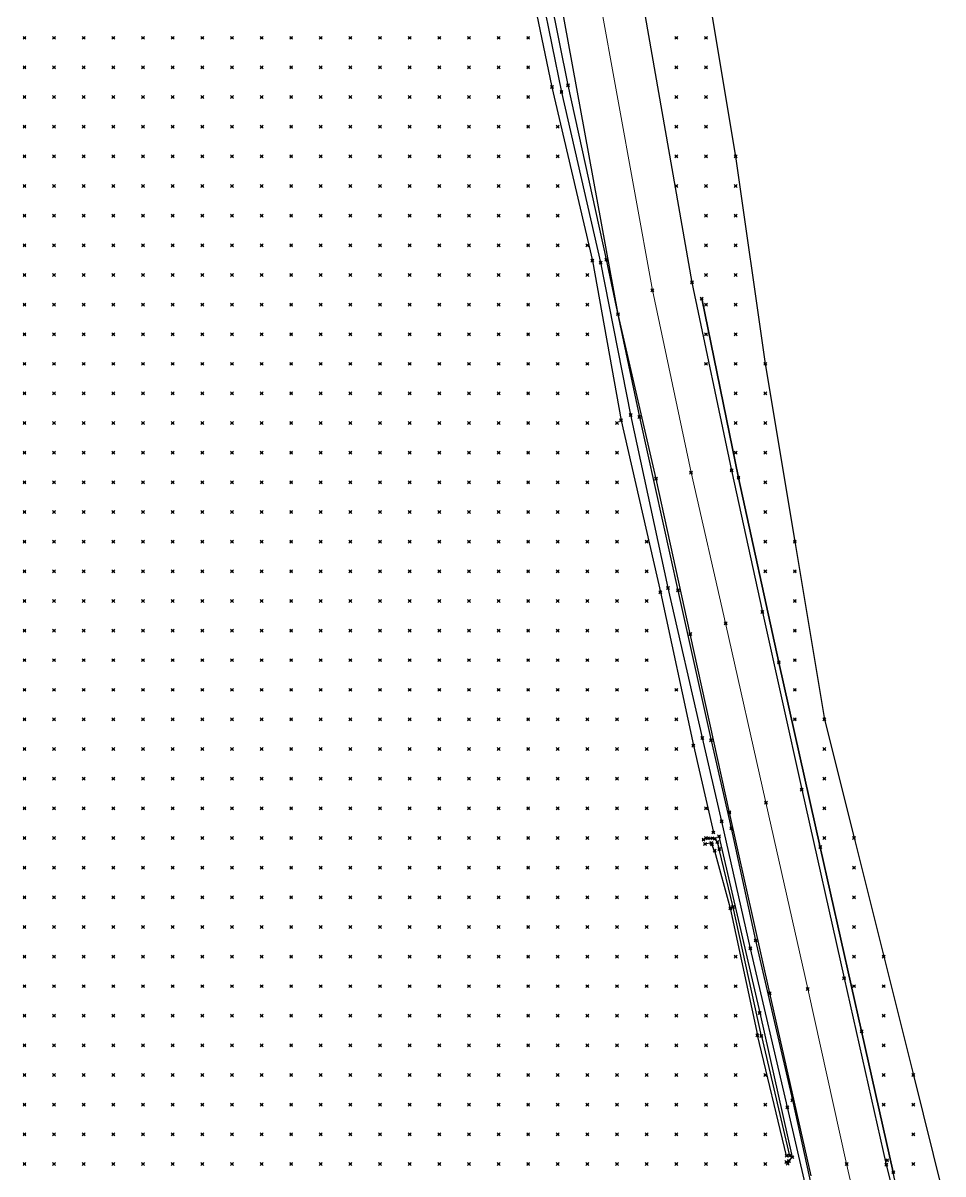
# Model space of a CAD drawing. Header units: metres. Extents: x 441556 to 446409, y 432338 to 461058.
# Drawn here: x 444051 to 444144.1, y 445447.3 to 445563.8 of the extents above; entities that cross this region are included whole.
import ezdxf

# ---------------------------------------------------------------- set-up
doc = ezdxf.new("R2010")
doc.units = ezdxf.units.M
doc.header["$MEASUREMENT"] = 0
doc.header["$PDMODE"] = 35
doc.header["$PDSIZE"] = 0.15
for name, color, linetype in [('DTM-BRE-RevB_0YP-BRE', 6, 'Continuous'), ('DTM-BRE-RevN_GRP_MARGINE_CAROSABIL', 2, 'Continuous'), ('DTM-BRE-RevN_GRP_PARAPET_METAL', 2, 'Continuous'), ('DTM-BRE-RevN_GRP_SANT_PAMANT_JOS', 2, 'Continuous'), ('DTM-BRE-RevN_GRP_SANT_PAMANT_SUS', 2, 'Continuous'), ('DTM-BRE-RevN_GRP_SCURGERI', 2, 'Continuous'), ('DTM-BRE-RevN_GRP_ZID_JOS', 2, 'Continuous'), ('DTM-BRE-RevN_GRP_ZID_SUS', 2, 'Continuous'), ('DTM-INT_YP', 121, 'Continuous'), ('DTM-NOK-RevN_POINTS', 91, 'Continuous')]:
    doc.layers.add(name, color=color, linetype=linetype)
doc.layers.add('DTM-BRE-RevN_0YP_BREAKLINE', color=1, linetype='Continuous', lineweight=0)
doc.layers.add('DTM-BRE-RevN_GRP_AX', color=2, linetype='Continuous', lineweight=0)

msp = doc.modelspace()

# ---------------------------------------------------------------- linework, layer by layer
at = {"layer": 'DTM-BRE-RevB_0YP-BRE'}
msp.add_polyline3d([(444139.121, 445447.519, 345.127), (444135.908, 445461.78, 345.142), (444131.725, 445480.421, 345.16), (444127.532, 445499.11, 345.119), (444123.447, 445517.802, 345.077), (444119.722, 445535.93, 344.876)], dxfattribs=at)
at = {"layer": 'DTM-BRE-RevN_0YP_BREAKLINE'}
msp.add_polyline3d([(444142.885, 445411.221, 345.292), (444134.393, 445448.355, 345.359)], dxfattribs=at)
at = {"layer": 'DTM-BRE-RevN_GRP_AX'}
for p, q in [((444114.738, 445536.77, 345.183), (444107.297, 445577.828, 344.557)), ((444118.644, 445518.324, 345.348), (444114.738, 445536.77, 345.183)), ((444122.144, 445503.077, 345.36), (444118.644, 445518.324, 345.348)), ((444126.224, 445484.916, 345.379), (444122.144, 445503.077, 345.36)), ((444130.454, 445466.07, 345.351), (444126.224, 445484.916, 345.379)), ((444134.393, 445448.355, 345.359), (444130.454, 445466.07, 345.351))]:
    msp.add_line(p, q, dxfattribs=at)
at = {"layer": 'DTM-BRE-RevN_GRP_MARGINE_CAROSABIL'}
for p, q in [((444112.026, 445575.686, 344.491), (444118.739, 445537.564, 345.039)), ((444111.255, 445534.355, 345.271), (444103.917, 445574.416, 344.705)), ((444118.739, 445537.564, 345.039), (444122.742, 445518.548, 345.221)), ((444115.11, 445517.702, 345.369), (444111.255, 445534.355, 345.271)), ((444122.742, 445518.548, 345.221), (444125.871, 445504.199, 345.261)), ((444118.564, 445502.001, 345.274), (444115.11, 445517.702, 345.369)), ((444125.871, 445504.199, 345.261), (444129.848, 445486.239, 345.289)), ((444122.539, 445483.93, 345.321), (444118.564, 445502.001, 345.274)), ((444129.848, 445486.239, 345.289), (444134.143, 445467.15, 345.28)), ((444126.615, 445465.624, 345.285), (444122.539, 445483.93, 345.321)), ((444134.143, 445467.15, 345.28), (444138.412, 445448.265, 345.28)), ((444130.801, 445447.152, 345.242), (444126.615, 445465.624, 345.285)), ((444138.412, 445448.265, 345.28), (444138.893, 445446.26, 345.286))]:
    msp.add_line(p, q, dxfattribs=at)
at = {"layer": 'DTM-BRE-RevN_GRP_PARAPET_METAL'}
for p, q in [((444119.722, 445535.93, 344.876), (444123.447, 445517.802, 345.077)), ((444123.447, 445517.802, 345.077), (444127.532, 445499.11, 345.119)), ((444127.532, 445499.11, 345.119), (444131.725, 445480.421, 345.16)), ((444131.725, 445480.421, 345.16), (444135.908, 445461.78, 345.142)), ((444135.908, 445461.78, 345.142), (444139.121, 445447.519, 345.127)), ((444141.518, 445435.874, 345.206), (444139.121, 445447.519, 345.127))]:
    msp.add_line(p, q, dxfattribs=at)
at = {"layer": 'DTM-BRE-RevN_GRP_SANT_PAMANT_JOS'}
for p, q in [((444101.83, 445574.931, 344.591), (444105.529, 445556.839, 344.623)), ((444105.529, 445556.839, 344.623), (444109.484, 445539.574, 345.019)), ((444109.484, 445539.574, 345.019), (444112.532, 445524.156, 344.849)), ((444112.532, 445524.156, 344.849), (444116.3, 445506.647, 344.63)), ((444116.3, 445506.647, 344.63), (444119.778, 445491.467, 344.585)), ((444119.778, 445491.467, 344.585), (444121.744, 445483.015, 344.67)), ((444121.744, 445483.015, 344.67), (444124.645, 445470.168, 344.613)), ((444124.645, 445470.168, 344.613), (444128.386, 445454.088, 344.645)), ((444128.386, 445454.088, 344.645), (444130.281, 445445.934, 344.79))]:
    msp.add_line(p, q, dxfattribs=at)
at = {"layer": 'DTM-BRE-RevN_GRP_SANT_PAMANT_SUS'}
for p, q in [((444101.049, 445574.231, 344.877), (444104.568, 445557.337, 344.87)), ((444102.714, 445574.676, 344.707), (444106.186, 445557.528, 344.867)), ((444104.568, 445557.337, 344.87), (444108.665, 445539.77, 345.16)), ((444106.186, 445557.528, 344.867), (444110.061, 445539.885, 345.155)), ((444108.665, 445539.77, 345.16), (444111.56, 445523.603, 345.256)), ((444110.061, 445539.885, 345.155), (444113.423, 445523.934, 345.179)), ((444113.423, 445523.934, 345.179), (444117.318, 445506.396, 345.139)), ((444111.56, 445523.603, 345.256), (444115.54, 445506.215, 344.965)), ((444115.54, 445506.215, 344.965), (444118.882, 445490.699, 345.045)), ((444117.318, 445506.396, 345.139), (444120.676, 445491.223, 345.079)), ((444118.882, 445490.699, 345.045), (444120.908, 445481.895, 345.089)), ((444120.676, 445491.223, 345.079), (444122.718, 445482.331, 345.045)), ((444122.718, 445482.331, 345.045), (444125.185, 445470.966, 345.133)), ((444125.185, 445470.966, 345.133), (444128.908, 445454.8, 345.066)), ((444128.908, 445454.8, 345.066), (444130.869, 445445.864, 344.866))]:
    msp.add_line(p, q, dxfattribs=at)
at = {"layer": 'DTM-BRE-RevN_GRP_SCURGERI'}
for p, q in [((444128.283, 445448.54, 346.447), (444128.42, 445448.389, 345.693)), ((444128.42, 445448.389, 345.693), (444128.569, 445448.66, 345.248)), ((444128.569, 445448.66, 345.248), (444128.884, 445449.038, 344.773))]:
    msp.add_line(p, q, dxfattribs=at)
at = {"layer": 'DTM-BRE-RevN_GRP_ZID_JOS'}
for p, q in [((444121.473, 445481.513, 344.897), (444125.595, 445463.631, 344.607)), ((444125.595, 445463.631, 344.607), (444128.884, 445449.038, 344.773))]:
    msp.add_line(p, q, dxfattribs=at)
at = {"layer": 'DTM-BRE-RevN_GRP_ZID_SUS'}
for p, q in [((444119.905, 445481.175, 346.396), (444120.348, 445481.309, 346.4)), ((444120.709, 445480.844, 346.422), (444120.059, 445480.726, 346.399)), ((444120.348, 445481.309, 346.4), (444120.811, 445481.321, 346.397)), ((444120.764, 445480.692, 346.463), (444120.709, 445480.844, 346.422)), ((444120.811, 445481.321, 346.397), (444121.065, 445481.27, 346.449)), ((444121.065, 445481.27, 346.449), (444121.295, 445480.929, 346.49)), ((444121.295, 445480.929, 346.49), (444121.495, 445480.222, 346.395)), ((444121.023, 445480.052, 346.463), (444120.764, 445480.692, 346.463)), ((444121.023, 445480.052, 346.463), (444122.611, 445474.223, 346.487)), ((444122.894, 445474.356, 346.415), (444121.495, 445480.222, 346.395)), ((444122.611, 445474.223, 346.487), (444125.366, 445461.375, 346.392)), ((444125.768, 445461.295, 346.406), (444122.894, 445474.356, 346.415)), ((444128.324, 445449.179, 346.637), (444125.366, 445461.375, 346.392)), ((444125.768, 445461.295, 346.406), (444128.616, 445449.183, 346.378))]:
    msp.add_line(p, q, dxfattribs=at)
at = {"layer": 'DTM-INT_YP'}
msp.add_polyline3d([(444120.154, 445568.322, 345.069), (444123.153, 445550.326, 344.919), (444126.153, 445529.33, 344.994), (444129.152, 445511.334, 344.95), (444132.151, 445493.338, 344.979), (444135.151, 445481.341, 345.018), (444138.15, 445469.343, 344.962), (444141.149, 445457.346, 344.956), (444144.149, 445445.348, 345.018)], dxfattribs=at)
at = {"layer": 'DTM-NOK-RevN_POINTS'}
for p in [(444051.169, 445562.323, 371.368), (444054.168, 445562.323, 370.285), (444057.167, 445562.323, 369.204), (444060.167, 445562.323, 367.878), (444063.166, 445562.323, 366.645), (444066.165, 445562.323, 364.98), (444069.165, 445562.323, 363.029), (444072.164, 445562.323, 362.235), (444075.164, 445562.323, 361.449), (444078.163, 445562.323, 361.226), (444081.162, 445562.323, 360.051), (444084.162, 445562.323, 358.631), (444087.161, 445562.323, 357.057), (444090.16, 445562.323, 354.748), (444093.16, 445562.323, 351.794), (444096.159, 445562.323, 349.264), (444099.158, 445562.323, 346.98), (444102.158, 445562.323, 345.333), (444117.155, 445562.323, 344.718), (444120.154, 445562.323, 345.074), (444051.169, 445559.324, 371.02), (444054.168, 445559.324, 369.83), (444057.167, 445559.324, 368.686), (444060.167, 445559.324, 367.437), (444063.166, 445559.324, 366.352), (444066.165, 445559.324, 365.57), (444069.165, 445559.324, 364.782), (444072.164, 445559.324, 363.955), (444075.164, 445559.324, 362.742), (444078.163, 445559.324, 361.519), (444081.162, 445559.324, 360.35), (444084.162, 445559.324, 358.944), (444087.161, 445559.324, 357.182), (444090.16, 445559.324, 355.09), (444093.16, 445559.324, 352.659), (444096.159, 445559.324, 350.067), (444099.158, 445559.324, 347.564), (444102.158, 445559.324, 345.764), (444117.155, 445559.324, 344.731), (444120.154, 445559.324, 345.042), (444104.568, 445557.337, 344.87), (444105.529, 445556.839, 344.623), (444106.186, 445557.528, 344.867), (444051.169, 445556.325, 371.285), (444054.168, 445556.325, 370.051), (444057.167, 445556.325, 369.069), (444060.167, 445556.325, 367.974), (444063.166, 445556.325, 367.13), (444066.165, 445556.325, 366.224), (444069.165, 445556.325, 365.047), (444072.164, 445556.325, 364.015), (444075.164, 445556.325, 362.624), (444078.163, 445556.325, 361.401), (444081.162, 445556.325, 359.987), (444084.162, 445556.325, 358.385), (444087.161, 445556.325, 356.458), (444090.16, 445556.325, 354.62), (444093.16, 445556.325, 352.378), (444096.159, 445556.325, 350.202), (444099.158, 445556.325, 347.808), (444102.158, 445556.325, 345.971), (444117.155, 445556.325, 344.704), (444120.154, 445556.325, 345.002), (444051.169, 445553.325, 371.145), (444054.168, 445553.325, 370.039), (444057.167, 445553.325, 369.053), (444060.167, 445553.325, 367.966), (444063.166, 445553.325, 367.05), (444066.165, 445553.325, 365.867), (444069.165, 445553.325, 364.824), (444072.164, 445553.325, 363.968), (444075.164, 445553.325, 362.765), (444078.163, 445553.325, 361.511), (444081.162, 445553.325, 359.976), (444084.162, 445553.325, 358.502), (444087.161, 445553.325, 356.575), (444090.16, 445553.325, 354.839), (444093.16, 445553.325, 353.31), (444096.159, 445553.325, 351.431), (444099.158, 445553.325, 348.647), (444102.158, 445553.325, 346.033), (444105.157, 445553.325, 344.825), (444117.155, 445553.325, 344.555), (444120.154, 445553.325, 345), (444051.169, 445550.326, 371.837), (444054.168, 445550.326, 370.16), (444057.167, 445550.326, 368.988), (444060.167, 445550.326, 367.968), (444063.166, 445550.326, 366.922), (444066.165, 445550.326, 365.731), (444069.165, 445550.326, 364.711), (444072.164, 445550.326, 363.827), (444075.164, 445550.326, 363.003), (444078.163, 445550.326, 362.031), (444081.162, 445550.326, 360.497), (444084.162, 445550.326, 359.224), (444087.161, 445550.326, 357.808), (444090.16, 445550.326, 356.237), (444093.16, 445550.326, 354.648), (444096.159, 445550.326, 352.031), (444099.158, 445550.326, 348.751), (444102.158, 445550.326, 346.184), (444105.157, 445550.326, 344.974), (444117.155, 445550.326, 344.557), (444120.154, 445550.326, 345.005), (444123.153, 445550.326, 344.919), (444051.169, 445547.327, 373.181), (444054.168, 445547.327, 371.335), (444057.167, 445547.327, 370.188), (444060.167, 445547.327, 369.163), (444063.166, 445547.327, 367.967), (444066.165, 445547.327, 366.437), (444069.165, 445547.327, 365.066), (444072.164, 445547.327, 363.614), (444075.164, 445547.327, 362.65), (444078.163, 445547.327, 361.829), (444081.162, 445547.327, 360.724), (444084.162, 445547.327, 359.572), (444087.161, 445547.327, 358.16), (444090.16, 445547.327, 356.972), (444093.16, 445547.327, 355.218), (444096.159, 445547.327, 352.305), (444099.158, 445547.327, 348.681), (444102.158, 445547.327, 346.31), (444105.157, 445547.327, 345.308), (444117.155, 445547.327, 344.617), (444120.154, 445547.327, 344.963), (444123.153, 445547.327, 344.975), (444051.169, 445544.327, 374.554), (444054.168, 445544.327, 372.734), (444057.167, 445544.327, 371.852), (444060.167, 445544.327, 371.112), (444063.166, 445544.327, 369.506), (444066.165, 445544.327, 367.51), (444069.165, 445544.327, 365.598), (444072.164, 445544.327, 363.747), (444075.164, 445544.327, 362.259), (444078.163, 445544.327, 361.181), (444081.162, 445544.327, 360.198), (444084.162, 445544.327, 359.331), (444087.161, 445544.327, 358.141), (444090.16, 445544.327, 357.191), (444093.16, 445544.327, 355.899), (444096.159, 445544.327, 352.305), (444099.158, 445544.327, 349.176), (444102.158, 445544.327, 346.657), (444105.157, 445544.327, 345.615), (444120.154, 445544.327, 344.845), (444123.153, 445544.327, 344.97), (444051.169, 445541.328, 375.457), (444054.168, 445541.328, 374.413), (444057.167, 445541.328, 373.899), (444060.167, 445541.328, 372.902), (444063.166, 445541.328, 371.183), (444066.165, 445541.328, 368.832), (444069.165, 445541.328, 366.502), (444072.164, 445541.328, 364.392), (444075.164, 445541.328, 362.343), (444078.163, 445541.328, 360.815), (444081.162, 445541.328, 359.521), (444084.162, 445541.328, 358.529), (444087.161, 445541.328, 357.504), (444090.16, 445541.328, 356.63), (444093.16, 445541.328, 354.729), (444096.159, 445541.328, 351.714), (444099.158, 445541.328, 348.623), (444102.158, 445541.328, 346.796), (444105.157, 445541.328, 345.949), (444108.157, 445541.328, 345.25), (444120.154, 445541.328, 344.592), (444123.153, 445541.328, 345.029), (444108.665, 445539.77, 345.16), (444109.484, 445539.574, 345.019), (444110.061, 445539.885, 345.155), (444051.169, 445538.328, 376.548), (444054.168, 445538.328, 375.647), (444057.167, 445538.328, 374.892), (444060.167, 445538.328, 373.844), (444063.166, 445538.328, 371.946), (444066.165, 445538.328, 369.479), (444069.165, 445538.328, 367.206), (444072.164, 445538.328, 364.987), (444075.164, 445538.328, 362.713), (444078.163, 445538.328, 361.02), (444081.162, 445538.328, 359.54), (444084.162, 445538.328, 358.124), (444087.161, 445538.328, 356.641), (444090.16, 445538.328, 355.447), (444093.16, 445538.328, 353.185), (444096.159, 445538.328, 350.662), (444099.158, 445538.328, 348.324), (444102.158, 445538.328, 346.908), (444105.157, 445538.328, 346.23), (444108.157, 445538.328, 345.566), (444120.154, 445538.328, 344.576), (444123.153, 445538.328, 345.039), (444114.738, 445536.77, 345.183), (444118.739, 445537.564, 345.039), (444119.722, 445535.93, 344.876), (444051.169, 445535.329, 378.338), (444054.168, 445535.329, 376.936), (444057.167, 445535.329, 375.664), (444060.167, 445535.329, 374.351), (444063.166, 445535.329, 372.397), (444066.165, 445535.329, 369.959), (444069.165, 445535.329, 367.703), (444072.164, 445535.329, 365.543), (444075.164, 445535.329, 363.568), (444078.163, 445535.329, 361.477), (444081.162, 445535.329, 359.863), (444084.162, 445535.329, 358.489), (444087.161, 445535.329, 356.655), (444090.16, 445535.329, 355.194), (444093.16, 445535.329, 352.829), (444096.159, 445535.329, 350.623), (444099.158, 445535.329, 348.51), (444102.158, 445535.329, 347.127), (444105.157, 445535.329, 346.382), (444108.157, 445535.329, 345.631), (444111.255, 445534.355, 345.271), (444120.154, 445535.329, 344.701), (444123.153, 445535.329, 344.956), (444051.169, 445532.33, 380.081), (444054.168, 445532.33, 378.399), (444057.167, 445532.33, 376.54), (444060.167, 445532.33, 374.691), (444063.166, 445532.33, 372.24), (444066.165, 445532.33, 370.045), (444069.165, 445532.33, 368.225), (444072.164, 445532.33, 366.321), (444075.164, 445532.33, 364.276), (444078.163, 445532.33, 361.908), (444081.162, 445532.33, 360.313), (444084.162, 445532.33, 359.022), (444087.161, 445532.33, 357.603), (444090.16, 445532.33, 355.453), (444093.16, 445532.33, 352.997), (444096.159, 445532.33, 351.191), (444099.158, 445532.33, 348.941), (444102.158, 445532.33, 347.26), (444105.157, 445532.33, 346.674), (444108.157, 445532.33, 345.907), (444120.154, 445532.33, 344.834), (444123.153, 445532.33, 344.918), (444051.169, 445529.33, 380.725), (444054.168, 445529.33, 378.841), (444057.167, 445529.33, 376.781), (444060.167, 445529.33, 374.225), (444063.166, 445529.33, 371.88), (444066.165, 445529.33, 369.886), (444069.165, 445529.33, 368.073), (444072.164, 445529.33, 365.762), (444075.164, 445529.33, 363.957), (444078.163, 445529.33, 362.056), (444081.162, 445529.33, 360.299), (444084.162, 445529.33, 358.844), (444087.161, 445529.33, 357.126), (444090.16, 445529.33, 354.974), (444093.16, 445529.33, 352.648), (444096.159, 445529.33, 350.89), (444099.158, 445529.33, 348.917), (444102.158, 445529.33, 347.71), (444105.157, 445529.33, 346.865), (444108.157, 445529.33, 346.09), (444120.154, 445529.33, 345.004), (444123.153, 445529.33, 344.857), (444126.153, 445529.33, 344.994), (444051.169, 445526.331, 380.349), (444054.168, 445526.331, 378.783), (444057.167, 445526.331, 376.864), (444060.167, 445526.331, 375.004), (444063.166, 445526.331, 372.52), (444066.165, 445526.331, 370.393), (444069.165, 445526.331, 368.137), (444072.164, 445526.331, 366.278), (444075.164, 445526.331, 364.275), (444078.163, 445526.331, 362.329), (444081.162, 445526.331, 360.301), (444084.162, 445526.331, 358.695), (444087.161, 445526.331, 357.124), (444090.16, 445526.331, 355.443), (444093.16, 445526.331, 353.077), (444096.159, 445526.331, 351.092), (444099.158, 445526.331, 349.008), (444102.158, 445526.331, 347.497), (444105.157, 445526.331, 346.638), (444108.157, 445526.331, 346.18), (444123.153, 445526.331, 344.837), (444126.153, 445526.331, 345.031), (444112.532, 445524.156, 344.849), (444113.423, 445523.934, 345.179), (444051.169, 445523.332, 380.732), (444054.168, 445523.332, 378.828), (444057.167, 445523.332, 376.645), (444060.167, 445523.332, 374.472), (444063.166, 445523.332, 372.347), (444066.165, 445523.332, 369.777), (444069.165, 445523.332, 367.746), (444072.164, 445523.332, 365.567), (444075.164, 445523.332, 363.516), (444078.163, 445523.332, 361.796), (444081.162, 445523.332, 359.977), (444084.162, 445523.332, 358.346), (444087.161, 445523.332, 356.752), (444090.16, 445523.332, 355.238), (444093.16, 445523.332, 353.547), (444096.159, 445523.332, 351.497), (444099.158, 445523.332, 349.295), (444102.158, 445523.332, 347.265), (444105.157, 445523.332, 346.275), (444108.157, 445523.332, 345.752), (444111.156, 445523.332, 345.263), (444111.56, 445523.603, 345.256), (444123.153, 445523.332, 344.874), (444126.153, 445523.332, 344.985), (444051.169, 445520.332, 381.63), (444054.168, 445520.332, 379.756), (444057.167, 445520.332, 377.295), (444060.167, 445520.332, 375.107), (444063.166, 445520.332, 372.89), (444066.165, 445520.332, 370.66), (444069.165, 445520.332, 368.62), (444072.164, 445520.332, 365.962), (444075.164, 445520.332, 363.72), (444078.163, 445520.332, 361.802), (444081.162, 445520.332, 359.82), (444084.162, 445520.332, 358.267), (444087.161, 445520.332, 356.762), (444090.16, 445520.332, 355.419), (444093.16, 445520.332, 354.122), (444096.159, 445520.332, 352.593), (444099.158, 445520.332, 350.326), (444102.158, 445520.332, 347.824), (444105.157, 445520.332, 346.153), (444108.157, 445520.332, 345.561), (444111.156, 445520.332, 345.285), (444123.153, 445520.332, 344.873), (444126.153, 445520.332, 344.995), (444118.644, 445518.324, 345.348), (444122.742, 445518.548, 345.221), (444051.169, 445517.333, 382.336), (444054.168, 445517.333, 379.976), (444057.167, 445517.333, 377.871), (444060.167, 445517.333, 375.446), (444063.166, 445517.333, 372.94), (444066.165, 445517.333, 370.727), (444069.165, 445517.333, 368.483), (444072.164, 445517.333, 366.007), (444075.164, 445517.333, 363.672), (444078.163, 445517.333, 361.742), (444081.162, 445517.333, 359.824), (444084.162, 445517.333, 358.394), (444087.161, 445517.333, 357.087), (444090.16, 445517.333, 355.896), (444093.16, 445517.333, 354.619), (444096.159, 445517.333, 353.085), (444099.158, 445517.333, 351.495), (444102.158, 445517.333, 348.716), (444105.157, 445517.333, 346.631), (444108.157, 445517.333, 345.408), (444111.156, 445517.333, 345.181), (444115.11, 445517.702, 345.369), (444123.447, 445517.802, 345.077), (444126.153, 445517.333, 344.922), (444051.169, 445514.334, 381.645), (444054.168, 445514.334, 379.524), (444057.167, 445514.334, 377.237), (444060.167, 445514.334, 374.86), (444063.166, 445514.334, 372.677), (444066.165, 445514.334, 370.376), (444069.165, 445514.334, 368.432), (444072.164, 445514.334, 366.17), (444075.164, 445514.334, 364.118), (444078.163, 445514.334, 361.95), (444081.162, 445514.334, 359.909), (444084.162, 445514.334, 358.265), (444087.161, 445514.334, 356.932), (444090.16, 445514.334, 355.824), (444093.16, 445514.334, 354.482), (444096.159, 445514.334, 353.309), (444099.158, 445514.334, 352.011), (444102.158, 445514.334, 349.365), (444105.157, 445514.334, 346.915), (444108.157, 445514.334, 345.33), (444111.156, 445514.334, 345.08), (444126.153, 445514.334, 344.837), (444051.169, 445511.334, 382.567), (444054.168, 445511.334, 380.373), (444057.167, 445511.334, 378.207), (444060.167, 445511.334, 375.812), (444063.166, 445511.334, 373.847), (444066.165, 445511.334, 371.878), (444069.165, 445511.334, 369.296), (444072.164, 445511.334, 367.184), (444075.164, 445511.334, 365.019), (444078.163, 445511.334, 362.408), (444081.162, 445511.334, 360.003), (444084.162, 445511.334, 358.568), (444087.161, 445511.334, 356.951), (444090.16, 445511.334, 355.489), (444093.16, 445511.334, 354.134), (444096.159, 445511.334, 353.298), (444099.158, 445511.334, 352.366), (444102.158, 445511.334, 350.1), (444105.157, 445511.334, 347.367), (444108.157, 445511.334, 345.49), (444111.156, 445511.334, 344.942), (444114.155, 445511.334, 344.912), (444126.153, 445511.334, 344.677), (444129.152, 445511.334, 344.95), (444051.169, 445508.335, 383.111), (444054.168, 445508.335, 381.017), (444057.167, 445508.335, 379.132), (444060.167, 445508.335, 376.962), (444063.166, 445508.335, 374.841), (444066.165, 445508.335, 372.992), (444069.165, 445508.335, 370.595), (444072.164, 445508.335, 367.699), (444075.164, 445508.335, 365.102), (444078.163, 445508.335, 362.538), (444081.162, 445508.335, 360.579), (444084.162, 445508.335, 359.166), (444087.161, 445508.335, 357.363), (444090.16, 445508.335, 355.708), (444093.16, 445508.335, 354.131), (444096.159, 445508.335, 353.294), (444099.158, 445508.335, 352.472), (444102.158, 445508.335, 350.209), (444105.157, 445508.335, 347.585), (444108.157, 445508.335, 345.67), (444111.156, 445508.335, 344.925), (444114.155, 445508.335, 344.917), (444126.153, 445508.335, 344.811), (444129.152, 445508.335, 344.919), (444116.3, 445506.647, 344.63), (444117.318, 445506.396, 345.139), (444051.169, 445505.336, 384.147), (444054.168, 445505.336, 382.124), (444057.167, 445505.336, 380.119), (444060.167, 445505.336, 377.924), (444063.166, 445505.336, 375.482), (444066.165, 445505.336, 373.434), (444069.165, 445505.336, 370.869), (444072.164, 445505.336, 368.172), (444075.164, 445505.336, 365.842), (444078.163, 445505.336, 363.503), (444081.162, 445505.336, 361.883), (444084.162, 445505.336, 360.073), (444087.161, 445505.336, 357.826), (444090.16, 445505.336, 356.374), (444093.16, 445505.336, 354.996), (444096.159, 445505.336, 353.525), (444099.158, 445505.336, 352.572), (444102.158, 445505.336, 350.169), (444105.157, 445505.336, 347.413), (444108.157, 445505.336, 345.566), (444111.156, 445505.336, 345.002), (444114.155, 445505.336, 344.926), (444115.54, 445506.215, 344.965), (444129.152, 445505.336, 344.89), (444125.871, 445504.199, 345.261), (444122.144, 445503.077, 345.36), (444051.169, 445502.336, 383.574), (444054.168, 445502.336, 381.381), (444057.167, 445502.336, 379.223), (444060.167, 445502.336, 377.45), (444063.166, 445502.336, 375.791), (444066.165, 445502.336, 374.105), (444069.165, 445502.336, 371.982), (444072.164, 445502.336, 369.478), (444075.164, 445502.336, 367.362), (444078.163, 445502.336, 365.122), (444081.162, 445502.336, 363.351), (444084.162, 445502.336, 361.355), (444087.161, 445502.336, 359.179), (444090.16, 445502.336, 357.022), (444093.16, 445502.336, 355.24), (444096.159, 445502.336, 353.909), (444099.158, 445502.336, 352.115), (444102.158, 445502.336, 349.763), (444105.157, 445502.336, 347.556), (444108.157, 445502.336, 345.792), (444111.156, 445502.336, 344.996), (444114.155, 445502.336, 344.965), (444118.564, 445502.001, 345.274), (444129.152, 445502.336, 344.897), (444051.169, 445499.337, 382.595), (444054.168, 445499.337, 380.59), (444057.167, 445499.337, 378.518), (444060.167, 445499.337, 376.996), (444063.166, 445499.337, 375.901), (444066.165, 445499.337, 374.974), (444069.165, 445499.337, 373.015), (444072.164, 445499.337, 370.646), (444075.164, 445499.337, 368.604), (444078.163, 445499.337, 366.694), (444081.162, 445499.337, 364.648), (444084.162, 445499.337, 362.613), (444087.161, 445499.337, 360.166), (444090.16, 445499.337, 357.787), (444093.16, 445499.337, 355.816), (444096.159, 445499.337, 354.421), (444099.158, 445499.337, 352.42), (444102.158, 445499.337, 350.018), (444105.157, 445499.337, 347.878), (444108.157, 445499.337, 346.317), (444111.156, 445499.337, 345.537), (444114.155, 445499.337, 345.209), (444129.152, 445499.337, 344.89), (444127.532, 445499.11, 345.119), (444051.169, 445496.337, 382.648), (444054.168, 445496.337, 380.823), (444057.167, 445496.337, 378.822), (444060.167, 445496.337, 377.025), (444063.166, 445496.337, 376.195), (444066.165, 445496.337, 375.629), (444069.165, 445496.337, 373.697), (444072.164, 445496.337, 371.767), (444075.164, 445496.337, 369.9), (444078.163, 445496.337, 367.987), (444081.162, 445496.337, 365.582), (444084.162, 445496.337, 363.287), (444087.161, 445496.337, 360.841), (444090.16, 445496.337, 358.607), (444093.16, 445496.337, 356.281), (444096.159, 445496.337, 355.111), (444099.158, 445496.337, 353.359), (444102.158, 445496.337, 350.731), (444105.157, 445496.337, 348.827), (444108.157, 445496.337, 346.891), (444111.156, 445496.337, 345.59), (444114.155, 445496.337, 344.997), (444117.155, 445496.337, 344.881), (444129.152, 445496.337, 344.919), (444051.169, 445493.338, 383.312), (444054.168, 445493.338, 381.622), (444057.167, 445493.338, 379.819), (444060.167, 445493.338, 377.582), (444063.166, 445493.338, 376.553), (444066.165, 445493.338, 375.865), (444069.165, 445493.338, 374.356), (444072.164, 445493.338, 372.743), (444075.164, 445493.338, 370.881), (444078.163, 445493.338, 368.737), (444081.162, 445493.338, 366.443), (444084.162, 445493.338, 364.063), (444087.161, 445493.338, 361.441), (444090.16, 445493.338, 359.32), (444093.16, 445493.338, 357.173), (444096.159, 445493.338, 355.409), (444099.158, 445493.338, 354.154), (444102.158, 445493.338, 351.672), (444105.157, 445493.338, 349.541), (444108.157, 445493.338, 347.177), (444111.156, 445493.338, 345.548), (444114.155, 445493.338, 344.908), (444117.155, 445493.338, 344.986), (444129.152, 445493.338, 344.987), (444132.151, 445493.338, 344.979), (444119.778, 445491.467, 344.585), (444120.676, 445491.223, 345.079), (444051.169, 445490.339, 384.792), (444054.168, 445490.339, 382.516), (444057.167, 445490.339, 380.495), (444060.167, 445490.339, 378.719), (444063.166, 445490.339, 377.149), (444066.165, 445490.339, 376.347), (444069.165, 445490.339, 375.263), (444072.164, 445490.339, 373.457), (444075.164, 445490.339, 371.491), (444078.163, 445490.339, 369.067), (444081.162, 445490.339, 366.714), (444084.162, 445490.339, 364.565), (444087.161, 445490.339, 362.04), (444090.16, 445490.339, 359.873), (444093.16, 445490.339, 357.561), (444096.159, 445490.339, 355.715), (444099.158, 445490.339, 354.519), (444102.158, 445490.339, 352.404), (444105.157, 445490.339, 350.031), (444108.157, 445490.339, 347.505), (444111.156, 445490.339, 345.667), (444114.155, 445490.339, 345.019), (444117.155, 445490.339, 345.23), (444118.882, 445490.699, 345.045), (444132.151, 445490.339, 344.95), (444051.169, 445487.339, 385.963), (444054.168, 445487.339, 383.805), (444057.167, 445487.339, 381.956), (444060.167, 445487.339, 380.089), (444063.166, 445487.339, 378.3), (444066.165, 445487.339, 377.22), (444069.165, 445487.339, 375.955), (444072.164, 445487.339, 373.892), (444075.164, 445487.339, 371.522), (444078.163, 445487.339, 368.707), (444081.162, 445487.339, 366.654), (444084.162, 445487.339, 364.517), (444087.161, 445487.339, 362.036), (444090.16, 445487.339, 359.751), (444093.16, 445487.339, 357.592), (444096.159, 445487.339, 355.796), (444099.158, 445487.339, 354.615), (444102.158, 445487.339, 352.925), (444105.157, 445487.339, 350.486), (444108.157, 445487.339, 347.671), (444111.156, 445487.339, 346.135), (444114.155, 445487.339, 345.428), (444117.155, 445487.339, 345.469), (444132.151, 445487.339, 344.867), (444129.848, 445486.239, 345.289), (444051.169, 445484.34, 387.533), (444054.168, 445484.34, 385.927), (444057.167, 445484.34, 383.682), (444060.167, 445484.34, 382.107), (444063.166, 445484.34, 379.814), (444066.165, 445484.34, 378.087), (444069.165, 445484.34, 376.996), (444072.164, 445484.34, 375.122), (444075.164, 445484.34, 373.038), (444078.163, 445484.34, 368.586), (444081.162, 445484.34, 365.949), (444084.162, 445484.34, 363.782), (444087.161, 445484.34, 361.602), (444090.16, 445484.34, 359.603), (444093.16, 445484.34, 357.496), (444096.159, 445484.34, 355.987), (444099.158, 445484.34, 354.957), (444102.158, 445484.34, 353.347), (444105.157, 445484.34, 350.859), (444108.157, 445484.34, 348.503), (444111.156, 445484.34, 346.861), (444114.155, 445484.34, 345.74), (444117.155, 445484.34, 345.542), (444120.154, 445484.34, 345.166), (444126.224, 445484.916, 345.379), (444132.151, 445484.34, 344.888), (444121.744, 445483.015, 344.67), (444122.539, 445483.93, 345.321), (444120.908, 445481.895, 345.089), (444122.718, 445482.331, 345.045), (444051.169, 445481.341, 388.999), (444054.168, 445481.341, 387.151), (444057.167, 445481.341, 385.386), (444060.167, 445481.341, 383.353), (444063.166, 445481.341, 381.015), (444066.165, 445481.341, 379.094), (444069.165, 445481.341, 378.154), (444072.164, 445481.341, 376.868), (444075.164, 445481.341, 373.92), (444078.163, 445481.341, 367.15), (444081.162, 445481.341, 365.505), (444084.162, 445481.341, 362.75), (444087.161, 445481.341, 361.299), (444090.16, 445481.341, 359.405), (444093.16, 445481.341, 357.469), (444096.159, 445481.341, 356.287), (444099.158, 445481.341, 355.387), (444102.158, 445481.341, 354.307), (444105.157, 445481.341, 352.202), (444108.157, 445481.341, 349.805), (444111.156, 445481.341, 348.156), (444114.155, 445481.341, 346.793), (444117.155, 445481.341, 346.09), (444119.905, 445481.175, 346.396), (444120.059, 445480.726, 346.399), (444120.154, 445481.341, 345.836), (444120.348, 445481.309, 346.4), (444120.709, 445480.844, 346.422), (444120.764, 445480.692, 346.463), (444120.811, 445481.321, 346.397), (444121.065, 445481.27, 346.449), (444121.295, 445480.929, 346.49), (444121.473, 445481.513, 344.897), (444132.151, 445481.341, 344.939), (444135.151, 445481.341, 345.018), (444121.023, 445480.052, 346.463), (444121.495, 445480.222, 346.395), (444131.725, 445480.421, 345.16), (444051.169, 445478.341, 390.769), (444054.168, 445478.341, 388.305), (444057.167, 445478.341, 386.951), (444060.167, 445478.341, 384.518), (444063.166, 445478.341, 382.286), (444066.165, 445478.341, 380.337), (444069.165, 445478.341, 379.206), (444072.164, 445478.341, 378.537), (444075.164, 445478.341, 374.112), (444078.163, 445478.341, 367.952), (444081.162, 445478.341, 365.64), (444084.162, 445478.341, 363.369), (444087.161, 445478.341, 360.95), (444090.16, 445478.341, 359.076), (444093.16, 445478.341, 357.747), (444096.159, 445478.341, 356.584), (444099.158, 445478.341, 355.65), (444102.158, 445478.341, 354.991), (444105.157, 445478.341, 353.879), (444108.157, 445478.341, 351.785), (444111.156, 445478.341, 349.954), (444114.155, 445478.341, 348.439), (444117.155, 445478.341, 347.86), (444120.154, 445478.341, 346.775), (444135.151, 445478.341, 344.96), (444051.169, 445475.342, 392.256), (444054.168, 445475.342, 390.312), (444057.167, 445475.342, 388.43), (444060.167, 445475.342, 385.789), (444063.166, 445475.342, 383.515), (444066.165, 445475.342, 381.621), (444069.165, 445475.342, 380.088), (444072.164, 445475.342, 379.011), (444075.164, 445475.342, 374.752), (444078.163, 445475.342, 368.776), (444081.162, 445475.342, 366.083), (444084.162, 445475.342, 363.481), (444087.161, 445475.342, 361.401), (444090.16, 445475.342, 359.423), (444093.16, 445475.342, 357.808), (444096.159, 445475.342, 356.507), (444099.158, 445475.342, 355.763), (444102.158, 445475.342, 355.168), (444105.157, 445475.342, 354.849), (444108.157, 445475.342, 353.802), (444111.156, 445475.342, 352.732), (444114.155, 445475.342, 350.85), (444117.155, 445475.342, 349.504), (444120.154, 445475.342, 347.643), (444135.151, 445475.342, 344.898), (444122.611, 445474.223, 346.487), (444122.894, 445474.356, 346.415), (444051.169, 445472.343, 394.369), (444054.168, 445472.343, 391.382), (444057.167, 445472.343, 389.289), (444060.167, 445472.343, 386.785), (444063.166, 445472.343, 384.819), (444066.165, 445472.343, 382.36), (444069.165, 445472.343, 381.068), (444072.164, 445472.343, 379.62), (444075.164, 445472.343, 377.349), (444078.163, 445472.343, 369.172), (444081.162, 445472.343, 366.139), (444084.162, 445472.343, 363.812), (444087.161, 445472.343, 361.636), (444090.16, 445472.343, 359.684), (444093.16, 445472.343, 357.994), (444096.159, 445472.343, 356.545), (444099.158, 445472.343, 355.871), (444102.158, 445472.343, 355.208), (444105.157, 445472.343, 354.942), (444108.157, 445472.343, 354.47), (444111.156, 445472.343, 353.464), (444114.155, 445472.343, 351.998), (444117.155, 445472.343, 350.182), (444120.154, 445472.343, 348.424), (444135.151, 445472.343, 344.922), (444125.185, 445470.966, 345.133), (444051.169, 445469.343, 398.045), (444054.168, 445469.343, 395.092), (444057.167, 445469.343, 393.687), (444060.167, 445469.343, 390.24), (444063.166, 445469.343, 386.538), (444066.165, 445469.343, 383.977), (444069.165, 445469.343, 382.437), (444072.164, 445469.343, 381.426), (444075.164, 445469.343, 379.955), (444078.163, 445469.343, 374.631), (444081.162, 445469.343, 366.041), (444084.162, 445469.343, 363.881), (444087.161, 445469.343, 361.81), (444090.16, 445469.343, 359.934), (444093.16, 445469.343, 358.715), (444096.159, 445469.343, 356.986), (444099.158, 445469.343, 356.059), (444102.158, 445469.343, 355.337), (444105.157, 445469.343, 354.91), (444108.157, 445469.343, 354.292), (444111.156, 445469.343, 353.87), (444114.155, 445469.343, 352.454), (444117.155, 445469.343, 350.739), (444120.154, 445469.343, 348.798), (444123.153, 445469.343, 346.461), (444124.645, 445470.168, 344.613), (444135.151, 445469.343, 344.982), (444138.15, 445469.343, 344.962), (444134.143, 445467.15, 345.28), (444051.169, 445466.344, 401.589), (444054.168, 445466.344, 398.852), (444057.167, 445466.344, 397.032), (444060.167, 445466.344, 394.114), (444063.166, 445466.344, 389.589), (444066.165, 445466.344, 386.397), (444069.165, 445466.344, 384.336), (444072.164, 445466.344, 383.222), (444075.164, 445466.344, 382.156), (444078.163, 445466.344, 378.445), (444081.162, 445466.344, 365.97), (444084.162, 445466.344, 364.302), (444087.161, 445466.344, 362.134), (444090.16, 445466.344, 360.484), (444093.16, 445466.344, 358.685), (444096.159, 445466.344, 357.243), (444099.158, 445466.344, 356.18), (444102.158, 445466.344, 355.319), (444105.157, 445466.344, 354.735), (444108.157, 445466.344, 354.833), (444111.156, 445466.344, 354.307), (444114.155, 445466.344, 352.691), (444117.155, 445466.344, 351.063), (444120.154, 445466.344, 349.278), (444123.153, 445466.344, 347.21), (444126.615, 445465.624, 345.285), (444130.454, 445466.07, 345.351), (444135.151, 445466.344, 345), (444138.15, 445466.344, 344.967), (444051.169, 445463.344, 403.96), (444054.168, 445463.344, 400.616), (444057.167, 445463.344, 398.716), (444060.167, 445463.344, 396.235), (444063.166, 445463.344, 389.47), (444066.165, 445463.344, 383.9), (444069.165, 445463.344, 384.053), (444072.164, 445463.344, 381.856), (444075.164, 445463.344, 378.491), (444078.163, 445463.344, 374.874), (444081.162, 445463.344, 366.469), (444084.162, 445463.344, 364.822), (444087.161, 445463.344, 362.806), (444090.16, 445463.344, 361), (444093.16, 445463.344, 359.129), (444096.159, 445463.344, 357.636), (444099.158, 445463.344, 356.395), (444102.158, 445463.344, 355.681), (444105.157, 445463.344, 355.264), (444108.157, 445463.344, 355.473), (444111.156, 445463.344, 354.82), (444114.155, 445463.344, 353.117), (444117.155, 445463.344, 351.428), (444120.154, 445463.344, 349.585), (444123.153, 445463.344, 347.646), (444125.595, 445463.631, 344.607), (444138.15, 445463.344, 344.998), (444125.366, 445461.375, 346.392), (444125.768, 445461.295, 346.406), (444135.908, 445461.78, 345.142), (444051.169, 445460.345, 405.658), (444054.168, 445460.345, 401.208), (444057.167, 445460.345, 398.45), (444060.167, 445460.345, 392.33), (444063.166, 445460.345, 385.55), (444066.165, 445460.345, 379.428), (444069.165, 445460.345, 378.236), (444072.164, 445460.345, 375.461), (444075.164, 445460.345, 372.761), (444078.163, 445460.345, 369.637), (444081.162, 445460.345, 367.244), (444084.162, 445460.345, 365.381), (444087.161, 445460.345, 363.403), (444090.16, 445460.345, 361.628), (444093.16, 445460.345, 359.765), (444096.159, 445460.345, 358.322), (444099.158, 445460.345, 357.163), (444102.158, 445460.345, 356.105), (444105.157, 445460.345, 355.464), (444108.157, 445460.345, 355.562), (444111.156, 445460.345, 355.371), (444114.155, 445460.345, 353.792), (444117.155, 445460.345, 351.794), (444120.154, 445460.345, 350.264), (444123.153, 445460.345, 348.31), (444138.15, 445460.345, 344.894), (444051.169, 445457.346, 406.409), (444054.168, 445457.346, 400.668), (444057.167, 445457.346, 395.599), (444060.167, 445457.346, 387.15), (444063.166, 445457.346, 381.101), (444066.165, 445457.346, 378.879), (444069.165, 445457.346, 376.911), (444072.164, 445457.346, 374.771), (444075.164, 445457.346, 372.364), (444078.163, 445457.346, 370.336), (444081.162, 445457.346, 368.033), (444084.162, 445457.346, 365.912), (444087.161, 445457.346, 364.002), (444090.16, 445457.346, 362.102), (444093.16, 445457.346, 360.405), (444096.159, 445457.346, 358.866), (444099.158, 445457.346, 357.535), (444102.158, 445457.346, 356.264), (444105.157, 445457.346, 355.564), (444108.157, 445457.346, 355.38), (444111.156, 445457.346, 355.318), (444114.155, 445457.346, 354.116), (444117.155, 445457.346, 352.36), (444120.154, 445457.346, 350.884), (444123.153, 445457.346, 348.901), (444126.153, 445457.346, 346.348), (444138.15, 445457.346, 344.9), (444141.149, 445457.346, 344.956), (444051.169, 445454.346, 404.647), (444054.168, 445454.346, 397.912), (444057.167, 445454.346, 390.919), (444060.167, 445454.346, 382.724), (444063.166, 445454.346, 380.825), (444066.165, 445454.346, 379.075), (444069.165, 445454.346, 377.644), (444072.164, 445454.346, 375.516), (444075.164, 445454.346, 372.99), (444078.163, 445454.346, 370.798), (444081.162, 445454.346, 368.391), (444084.162, 445454.346, 366.354), (444087.161, 445454.346, 364.2), (444090.16, 445454.346, 362.63), (444093.16, 445454.346, 360.99), (444096.159, 445454.346, 359.203), (444099.158, 445454.346, 357.824), (444102.158, 445454.346, 356.602), (444105.157, 445454.346, 355.919), (444108.157, 445454.346, 355.501), (444111.156, 445454.346, 355.276), (444114.155, 445454.346, 354.49), (444117.155, 445454.346, 352.609), (444120.154, 445454.346, 351.404), (444123.153, 445454.346, 349.193), (444126.153, 445454.346, 347.146), (444128.386, 445454.088, 344.645), (444128.908, 445454.8, 345.066), (444138.15, 445454.346, 344.895), (444141.149, 445454.346, 345.01), (444051.169, 445451.347, 398.332), (444054.168, 445451.347, 393.411), (444057.167, 445451.347, 384.795), (444060.167, 445451.347, 382.901), (444063.166, 445451.347, 381.059), (444066.165, 445451.347, 379.624), (444069.165, 445451.347, 377.847), (444072.164, 445451.347, 375.438), (444075.164, 445451.347, 373.163), (444078.163, 445451.347, 370.796), (444081.162, 445451.347, 368.499), (444084.162, 445451.347, 366.351), (444087.161, 445451.347, 364.444), (444090.16, 445451.347, 362.859), (444093.16, 445451.347, 361.239), (444096.159, 445451.347, 359.664), (444099.158, 445451.347, 358.278), (444102.158, 445451.347, 357.418), (444105.157, 445451.347, 356.757), (444108.157, 445451.347, 356.027), (444111.156, 445451.347, 355.071), (444114.155, 445451.347, 353.173), (444117.155, 445451.347, 351.785), (444120.154, 445451.347, 351.074), (444123.153, 445451.347, 349.756), (444126.153, 445451.347, 347.593), (444141.149, 445451.347, 344.956), (444051.169, 445448.348, 392.727), (444054.168, 445448.348, 387.381), (444057.167, 445448.348, 384.824), (444060.167, 445448.348, 382.544), (444063.166, 445448.348, 380.726), (444066.165, 445448.348, 378.938), (444069.165, 445448.348, 376.797), (444072.164, 445448.348, 374.485), (444075.164, 445448.348, 372.483), (444078.163, 445448.348, 370.329), (444081.162, 445448.348, 367.927), (444084.162, 445448.348, 365.967), (444087.161, 445448.348, 364.566), (444090.16, 445448.348, 362.989), (444093.16, 445448.348, 361.468), (444096.159, 445448.348, 360.261), (444099.158, 445448.348, 359.427), (444102.158, 445448.348, 358.458), (444105.157, 445448.348, 357.442), (444108.157, 445448.348, 355.782), (444111.156, 445448.348, 353.815), (444114.155, 445448.348, 352.287), (444117.155, 445448.348, 351.348), (444120.154, 445448.348, 350.436), (444123.153, 445448.348, 349.942), (444126.153, 445448.348, 347.931), (444128.283, 445448.54, 346.447), (444128.324, 445449.179, 346.637), (444128.42, 445448.389, 345.693), (444128.569, 445448.66, 345.248), (444128.616, 445449.183, 346.378), (444128.884, 445449.038, 344.773), (444134.393, 445448.355, 345.359), (444138.412, 445448.265, 345.28), (444138.498, 445448.707, 345.196), (444141.149, 445448.348, 344.928), (444139.121, 445447.519, 345.127)]:
    msp.add_point(p, dxfattribs=at)

doc.saveas('drawing.dxf')
